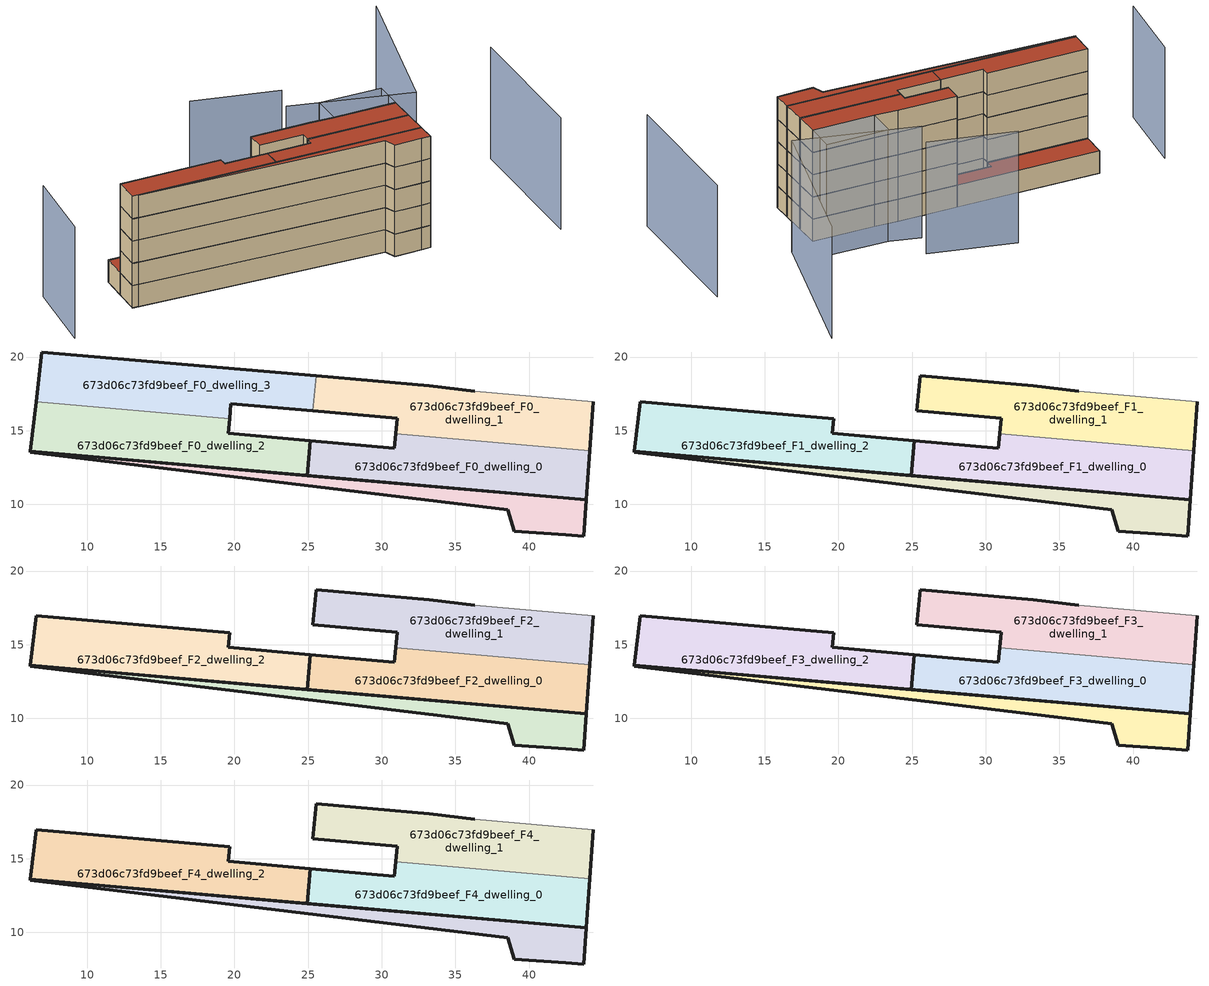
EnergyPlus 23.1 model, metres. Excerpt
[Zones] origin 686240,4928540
673d06c73fd9beef_F0_dwelling_0
 floor ground (EU_floor_Construction): 43.89,10.3 44.13,13.64 30.95,14.79 30.86,13.83 25.16,14.33 24.95,11.96 z0
 wall outside (EU_wall_Construction): 44.13,13.64 43.89,10.3 24.95,11.96 25.16,14.33 30.86,13.83 30.95,14.79 z0:3
 wall to 673d06c73fd9beef_F0_dwelling_1 (EU_wall_Construction): 30.95,14.79 44.13,13.64 z0:3
673d06c73fd9beef_F0_dwelling_1
 floor ground (EU_floor_Construction): 44.13,13.64 44.37,16.96 36.3,17.67 33.23,18.04 25.54,18.71 25.33,16.34 31.04,15.85 30.95,14.79 z0
 wall outside (EU_wall_Construction): 30.95,14.79 31.04,15.85 25.33,16.34 / 25.54,18.71 33.23,18.04 36.3,17.67 / 44.37,16.96 44.13,13.64 z0:3
 wall adiabatic (EU_wall_Construction): 36.3,17.67 44.37,16.96 z0:3
 wall to 673d06c73fd9beef_F0_dwelling_3 (EU_wall_Construction): 25.33,16.34 25.54,18.71 z0:3
673d06c73fd9beef_F0_dwelling_2
 floor ground (EU_floor_Construction): 24.95,11.96 25.16,14.33 19.58,14.81 19.67,15.81 6.54,16.96 6.14,13.6 z0
 wall outside (EU_wall_Construction): 19.67,15.81 19.58,14.81 25.16,14.33 24.95,11.96 6.14,13.6 6.54,16.96 z0:3
 wall to 673d06c73fd9beef_F0_dwelling_3 (EU_wall_Construction): 6.53,16.96 19.67,15.81 z0:3
673d06c73fd9beef_F0_dwelling_3
 floor ground (EU_floor_Construction): 25.33,16.34 25.54,18.71 6.94,20.34 6.54,16.96 19.67,15.81 19.76,16.83 z0
 wall outside (EU_wall_Construction): 25.33,16.34 19.76,16.83 19.67,15.81 / 6.54,16.96 6.94,20.34 25.54,18.71 z0:3
 roof outside (EU_roof_Construction): 25.54,18.71 25.33,16.34 19.76,16.83 19.67,15.81 6.54,16.96 6.94,20.34 z3
673d06c73fd9beef_F0_circulation
 floor ground (EU_floor_Construction): 43.72,7.85 43.89,10.3 6.14,13.6 6.13,13.53 38.56,9.63 38.98,8.17 42.5,7.93 z0
 wall outside (EU_wall_Construction): 43.72,7.85 42.5,7.93 38.98,8.17 38.56,9.63 6.13,13.53 6.14,13.6 43.89,10.3 43.72,7.85 z0:3
673d06c73fd9beef_F1_dwelling_0
 floor to 673d06c73fd9beef_F0_dwelling_0 (EU_floor_Construction): 43.89,10.3 44.13,13.64 30.95,14.79 30.86,13.83 25.15,14.33 24.95,11.96 z3
 wall outside (EU_wall_Construction): 44.13,13.64 43.89,10.3 24.95,11.96 25.16,14.33 30.86,13.83 30.95,14.79 z3:6
 wall to 673d06c73fd9beef_F1_dwelling_1 (EU_wall_Construction): 30.95,14.79 44.13,13.64 z3:6
673d06c73fd9beef_F1_dwelling_1
 floor to 673d06c73fd9beef_F0_dwelling_1 (EU_floor_Construction): 44.13,13.64 44.37,16.96 36.3,17.67 33.23,18.04 25.54,18.71 25.33,16.34 31.04,15.85 30.95,14.79 z3
 wall outside (EU_wall_Construction): 30.95,14.79 31.04,15.85 25.33,16.34 25.54,18.71 33.23,18.04 36.3,17.67 / 44.37,16.96 44.13,13.64 z3:6
 wall adiabatic (EU_wall_Construction): 36.3,17.67 44.37,16.96 z3:6
673d06c73fd9beef_F1_dwelling_2
 floor to 673d06c73fd9beef_F0_dwelling_2 (EU_floor_Construction): 24.95,11.96 25.15,14.33 19.58,14.81 19.67,15.81 6.53,16.96 6.14,13.6 z3
 wall outside (EU_wall_Construction): 19.67,15.81 19.58,14.81 25.16,14.33 24.95,11.96 6.14,13.6 6.54,16.96 19.67,15.81 z3:6
673d06c73fd9beef_F1_circulation
 floor to 673d06c73fd9beef_F0_circulation (EU_floor_Construction): 43.72,7.85 43.89,10.3 6.14,13.6 6.13,13.53 38.56,9.63 38.98,8.17 42.5,7.93 z3
 wall outside (EU_wall_Construction): 43.72,7.85 42.5,7.93 38.98,8.17 38.56,9.63 6.13,13.53 6.14,13.6 43.89,10.3 43.72,7.85 z3:6
673d06c73fd9beef_F2_dwelling_0
 floor to 673d06c73fd9beef_F1_dwelling_0 (EU_floor_Construction): 43.89,10.3 44.13,13.64 30.95,14.79 30.86,13.83 25.15,14.33 24.95,11.96 z6
 wall outside (EU_wall_Construction): 44.13,13.64 43.89,10.3 24.95,11.96 25.16,14.33 30.86,13.83 30.95,14.79 z6:9
 wall to 673d06c73fd9beef_F2_dwelling_1 (EU_wall_Construction): 30.95,14.79 44.13,13.64 z6:9
673d06c73fd9beef_F2_dwelling_1
 floor to 673d06c73fd9beef_F1_dwelling_1 (EU_floor_Construction): 44.13,13.64 44.37,16.96 36.3,17.67 33.23,18.04 25.54,18.71 25.33,16.34 31.04,15.85 30.95,14.79 z6
 wall outside (EU_wall_Construction): 30.95,14.79 31.04,15.85 25.33,16.34 25.54,18.71 33.23,18.04 36.3,17.67 / 44.37,16.96 44.13,13.64 z6:9
 wall adiabatic (EU_wall_Construction): 36.3,17.67 44.37,16.96 z6:9
673d06c73fd9beef_F2_dwelling_2
 floor to 673d06c73fd9beef_F1_dwelling_2 (EU_floor_Construction): 24.95,11.96 25.15,14.33 19.58,14.81 19.67,15.81 6.53,16.96 6.14,13.6 z6
 wall outside (EU_wall_Construction): 19.67,15.81 19.58,14.81 25.16,14.33 24.95,11.96 6.14,13.6 6.54,16.96 19.67,15.81 z6:9
673d06c73fd9beef_F2_circulation
 floor to 673d06c73fd9beef_F1_circulation (EU_floor_Construction): 43.72,7.85 43.89,10.3 6.14,13.6 6.13,13.53 38.56,9.63 38.98,8.17 42.5,7.93 z6
 wall outside (EU_wall_Construction): 43.72,7.85 42.5,7.93 38.98,8.17 38.56,9.63 6.13,13.53 6.14,13.6 43.89,10.3 43.72,7.85 z6:9
673d06c73fd9beef_F3_dwelling_0
 floor to 673d06c73fd9beef_F2_dwelling_0 (EU_floor_Construction): 43.89,10.3 44.13,13.64 30.95,14.79 30.86,13.83 25.15,14.33 24.95,11.96 z9
 wall outside (EU_wall_Construction): 44.13,13.64 43.89,10.3 24.95,11.96 25.16,14.33 30.86,13.83 30.95,14.79 z9:12
 wall to 673d06c73fd9beef_F3_dwelling_1 (EU_wall_Construction): 30.95,14.79 44.13,13.64 z9:12
673d06c73fd9beef_F3_dwelling_1
 floor to 673d06c73fd9beef_F2_dwelling_1 (EU_floor_Construction): 44.13,13.64 44.37,16.96 36.3,17.67 33.23,18.04 25.54,18.71 25.33,16.34 31.04,15.85 30.95,14.79 z9
 wall outside (EU_wall_Construction): 30.95,14.79 31.04,15.85 25.33,16.34 25.54,18.71 33.23,18.04 36.3,17.67 / 44.37,16.96 44.13,13.64 z9:12
 wall adiabatic (EU_wall_Construction): 36.3,17.67 44.37,16.96 z9:12
673d06c73fd9beef_F3_dwelling_2
 floor to 673d06c73fd9beef_F2_dwelling_2 (EU_floor_Construction): 24.95,11.96 25.15,14.33 19.58,14.81 19.67,15.81 6.53,16.96 6.14,13.6 z9
 wall outside (EU_wall_Construction): 19.67,15.81 19.58,14.81 25.16,14.33 24.95,11.96 6.14,13.6 6.54,16.96 19.67,15.81 z9:12
673d06c73fd9beef_F3_circulation
 floor to 673d06c73fd9beef_F2_circulation (EU_floor_Construction): 43.72,7.85 43.89,10.3 6.14,13.6 6.13,13.53 38.56,9.63 38.98,8.17 42.5,7.93 z9
 wall outside (EU_wall_Construction): 43.72,7.85 42.5,7.93 38.98,8.17 38.56,9.63 6.13,13.53 6.14,13.6 43.89,10.3 43.72,7.85 z9:12
673d06c73fd9beef_F4_dwelling_0
 floor to 673d06c73fd9beef_F3_dwelling_0 (EU_floor_Construction): 43.89,10.3 44.13,13.64 30.95,14.79 30.86,13.83 25.15,14.33 24.95,11.96 z12
 wall outside (EU_wall_Construction): 44.13,13.64 43.89,10.3 24.95,11.96 25.16,14.33 30.86,13.83 30.95,14.79 z12:15
 wall to 673d06c73fd9beef_F4_dwelling_1 (EU_wall_Construction): 30.95,14.79 44.13,13.64 z12:15
 roof outside (EU_roof_Construction): 44.13,13.64 43.89,10.3 24.95,11.96 25.16,14.33 30.86,13.83 30.95,14.79 z15
673d06c73fd9beef_F4_dwelling_1
 floor to 673d06c73fd9beef_F3_dwelling_1 (EU_floor_Construction): 44.13,13.64 44.37,16.96 36.3,17.67 33.23,18.04 25.54,18.71 25.33,16.34 31.04,15.85 30.95,14.79 z12
 wall outside (EU_wall_Construction): 30.95,14.79 31.04,15.85 25.33,16.34 25.54,18.71 33.23,18.04 36.3,17.67 / 44.37,16.96 44.13,13.64 z12:15
 wall adiabatic (EU_wall_Construction): 36.3,17.67 44.37,16.96 z12:15
 roof outside (EU_roof_Construction): 44.37,16.96 44.13,13.64 30.95,14.79 31.04,15.85 25.33,16.34 25.54,18.71 33.23,18.04 36.3,17.67 z15
673d06c73fd9beef_F4_dwelling_2
 floor to 673d06c73fd9beef_F3_dwelling_2 (EU_floor_Construction): 24.95,11.96 25.15,14.33 19.58,14.81 19.67,15.81 6.53,16.96 6.14,13.6 z12
 wall outside (EU_wall_Construction): 19.67,15.81 19.58,14.81 25.16,14.33 24.95,11.96 6.14,13.6 6.54,16.96 19.67,15.81 z12:15
 roof outside (EU_roof_Construction): 25.16,14.33 24.95,11.96 6.14,13.6 6.54,16.96 19.67,15.81 19.58,14.81 z15
673d06c73fd9beef_F4_circulation
 floor to 673d06c73fd9beef_F3_circulation (EU_floor_Construction): 43.72,7.85 43.89,10.3 6.14,13.6 6.13,13.53 38.56,9.63 38.98,8.17 42.5,7.93 z12
 wall outside (EU_wall_Construction): 43.72,7.85 42.5,7.93 38.98,8.17 38.56,9.63 6.13,13.53 6.14,13.6 43.89,10.3 43.72,7.85 z12:15
 roof outside (EU_roof_Construction): 43.89,10.3 43.72,7.85 42.5,7.93 38.98,8.17 38.56,9.63 6.13,13.53 6.14,13.6 z15
shading: -1.41,21.24 -3.4,10.87 / 59.03,3.7 60.8,22.49 / 54.47,37.98 47.74,17.8 / 47.74,17.8 32.88,22.75 / 34.41,26.35 23.8,29.67 / 44.37,16.96 36.3,17.67 / 36.3,17.67 36.63,21.48 / 36.63,21.48 44.7,20.77 / 44.7,20.77 44.37,16.96 z0:15
[Building]
EU S2 Campaign: North Axis=0; Terrain=City; Solar Distribution=FullExterior
[Site:Location]
Bologna: Latitude=44.5; Longitude=11.25; Time Zone=1; Elevation=37
[SizingPeriod:WeatherFileDays]
AnnualSizingPeriod: Begin Month=1; Begin Day of Month=1; End Month=12; End Day of Month=31; Day of Week for Start Day=Monday; Use Weather File Daylight Saving Period=No; Use Weather File Rain and Snow Indicators=No
[MATERIAL]
EU_InternalMass_Material: Roughness=MediumRough; Thickness=0.1; Conductivity=1; Density=1800; Specific Heat=900; Thermal Absorptance=0.9; Solar Absorptance=0.7; Visible Absorptance=0.7
[MATERIAL:NOMASS] Roughness=MediumRough; Thermal Absorptance=0.9; Solar Absorptance=0.7; Visible Absorptance=0.7
Name | Thermal Resistance
EU_wall_NoMass | 0.905828
EU_roof_NoMass | 0.37593
EU_floor_NoMass | 0.67114
[CONSTRUCTION]
EU_wall_Construction: EU_wall_NoMass
EU_roof_Construction: EU_roof_NoMass
EU_floor_Construction: EU_floor_NoMass
EU_InternalMass_Construction: EU_InternalMass_Material
[ZONE] Type=1; Multiplier=1; Ceiling Height=autocalculate; Floor Area=autocalculate; Part of Total Floor Area=Yes
Name | Volume
673d06c73fd9beef_F0_dwelling_0 | 174.092
673d06c73fd9beef_F1_dwelling_0; 673d06c73fd9beef_F2_dwelling_0; 673d06c73fd9beef_F3_dwelling_0; 673d06c73fd9beef_F4_dwelling_0 | 174.093
673d06c73fd9beef_F0_dwelling_1 | 174.1
673d06c73fd9beef_F1_dwelling_1; 673d06c73fd9beef_F2_dwelling_1; 673d06c73fd9beef_F3_dwelling_1; 673d06c73fd9beef_F4_dwelling_1 | 174.101
673d06c73fd9beef_F0_dwelling_2 | 174.124
673d06c73fd9beef_F1_dwelling_2; 673d06c73fd9beef_F2_dwelling_2; 673d06c73fd9beef_F3_dwelling_2; 673d06c73fd9beef_F4_dwelling_2 | 174.123
673d06c73fd9beef_F0_dwelling_3 | 174.069
673d06c73fd9beef_F0_circulation | 97.3557
673d06c73fd9beef_F1_circulation; 673d06c73fd9beef_F2_circulation; 673d06c73fd9beef_F3_circulation; 673d06c73fd9beef_F4_circulation | 97.3572
[INTERNALMASS] Construction=EU_InternalMass_Construction
Name | Zone or ZoneList | Surface Area
673d06c73fd9beef_F0_dwelling_0_EU_InternalMass | 673d06c73fd9beef_F0_dwelling_0 | 58.0336
673d06c73fd9beef_F0_dwelling_1_EU_InternalMass | 673d06c73fd9beef_F0_dwelling_1 | 58.0336
673d06c73fd9beef_F0_dwelling_2_EU_InternalMass | 673d06c73fd9beef_F0_dwelling_2 | 58.0336
673d06c73fd9beef_F0_dwelling_3_EU_InternalMass | 673d06c73fd9beef_F0_dwelling_3 | 58.0336
673d06c73fd9beef_F1_dwelling_0_EU_InternalMass | 673d06c73fd9beef_F1_dwelling_0 | 116.067
673d06c73fd9beef_F1_dwelling_1_EU_InternalMass | 673d06c73fd9beef_F1_dwelling_1 | 58.0336
673d06c73fd9beef_F1_dwelling_2_EU_InternalMass | 673d06c73fd9beef_F1_dwelling_2 | 58.0336
673d06c73fd9beef_F2_dwelling_0_EU_InternalMass | 673d06c73fd9beef_F2_dwelling_0 | 116.067
673d06c73fd9beef_F2_dwelling_1_EU_InternalMass | 673d06c73fd9beef_F2_dwelling_1 | 58.0336
673d06c73fd9beef_F2_dwelling_2_EU_InternalMass | 673d06c73fd9beef_F2_dwelling_2 | 58.0336
673d06c73fd9beef_F3_dwelling_0_EU_InternalMass | 673d06c73fd9beef_F3_dwelling_0 | 116.067
673d06c73fd9beef_F3_dwelling_1_EU_InternalMass | 673d06c73fd9beef_F3_dwelling_1 | 58.0336
673d06c73fd9beef_F3_dwelling_2_EU_InternalMass | 673d06c73fd9beef_F3_dwelling_2 | 58.0336
673d06c73fd9beef_F4_dwelling_0_EU_InternalMass | 673d06c73fd9beef_F4_dwelling_0 | 116.067
673d06c73fd9beef_F4_dwelling_1_EU_InternalMass | 673d06c73fd9beef_F4_dwelling_1 | 58.0336
673d06c73fd9beef_F4_dwelling_2_EU_InternalMass | 673d06c73fd9beef_F4_dwelling_2 | 58.0336
[OTHEREQUIPMENT] Fuel Type=Electricity; Design Level Calculation Method=Watts/Area; Power per Zone Floor Area=1; Fraction Latent=0; Fraction Radiant=0; Fraction Lost=0; Carbon Dioxide Generation Rate=0; EndUse Subcategory=EU_Step8_InternalGains
Name | Zone or ZoneList or Space or SpaceList | Schedule
EU_Step8_InternalGain_673d06c73fd9beef_F0_dwelling_0_f000 | 673d06c73fd9beef_F0_dwelling_0 | EU_Step8_GainSchedule_673d06c73fd9beef_F0_dwelling_0_f000
EU_Step8_InternalGain_673d06c73fd9beef_F0_dwelling_1_f000 | 673d06c73fd9beef_F0_dwelling_1 | EU_Step8_GainSchedule_673d06c73fd9beef_F0_dwelling_1_f000
EU_Step8_InternalGain_673d06c73fd9beef_F0_dwelling_2_f000 | 673d06c73fd9beef_F0_dwelling_2 | EU_Step8_GainSchedule_673d06c73fd9beef_F0_dwelling_2_f000
EU_Step8_InternalGain_673d06c73fd9beef_F0_dwelling_3_f000 | 673d06c73fd9beef_F0_dwelling_3 | EU_Step8_GainSchedule_673d06c73fd9beef_F0_dwelling_3_f000
EU_Step8_InternalGain_673d06c73fd9beef_F1_dwelling_0_f000 | 673d06c73fd9beef_F1_dwelling_0 | EU_Step8_GainSchedule_673d06c73fd9beef_F1_dwelling_0_f000
EU_Step8_InternalGain_673d06c73fd9beef_F1_dwelling_1_f000 | 673d06c73fd9beef_F1_dwelling_1 | EU_Step8_GainSchedule_673d06c73fd9beef_F1_dwelling_1_f000
EU_Step8_InternalGain_673d06c73fd9beef_F1_dwelling_2_f000 | 673d06c73fd9beef_F1_dwelling_2 | EU_Step8_GainSchedule_673d06c73fd9beef_F1_dwelling_2_f000
EU_Step8_InternalGain_673d06c73fd9beef_F2_dwelling_0_f000 | 673d06c73fd9beef_F2_dwelling_0 | EU_Step8_GainSchedule_673d06c73fd9beef_F2_dwelling_0_f000
EU_Step8_InternalGain_673d06c73fd9beef_F2_dwelling_1_f000 | 673d06c73fd9beef_F2_dwelling_1 | EU_Step8_GainSchedule_673d06c73fd9beef_F2_dwelling_1_f000
EU_Step8_InternalGain_673d06c73fd9beef_F2_dwelling_2_f000 | 673d06c73fd9beef_F2_dwelling_2 | EU_Step8_GainSchedule_673d06c73fd9beef_F2_dwelling_2_f000
EU_Step8_InternalGain_673d06c73fd9beef_F3_dwelling_0_f000 | 673d06c73fd9beef_F3_dwelling_0 | EU_Step8_GainSchedule_673d06c73fd9beef_F3_dwelling_0_f000
EU_Step8_InternalGain_673d06c73fd9beef_F3_dwelling_1_f000 | 673d06c73fd9beef_F3_dwelling_1 | EU_Step8_GainSchedule_673d06c73fd9beef_F3_dwelling_1_f000
EU_Step8_InternalGain_673d06c73fd9beef_F3_dwelling_2_f000 | 673d06c73fd9beef_F3_dwelling_2 | EU_Step8_GainSchedule_673d06c73fd9beef_F3_dwelling_2_f000
EU_Step8_InternalGain_673d06c73fd9beef_F4_dwelling_0_f000 | 673d06c73fd9beef_F4_dwelling_0 | EU_Step8_GainSchedule_673d06c73fd9beef_F4_dwelling_0_f000
EU_Step8_InternalGain_673d06c73fd9beef_F4_dwelling_1_f000 | 673d06c73fd9beef_F4_dwelling_1 | EU_Step8_GainSchedule_673d06c73fd9beef_F4_dwelling_1_f000
EU_Step8_InternalGain_673d06c73fd9beef_F4_dwelling_2_f000 | 673d06c73fd9beef_F4_dwelling_2 | EU_Step8_GainSchedule_673d06c73fd9beef_F4_dwelling_2_f000
[ZONEINFILTRATION:DESIGNFLOWRATE] Schedule=EU_AlwaysOn; Design Flow Rate Calculation Method=Flow/Area; Flow Rate per Floor Area=0.0005; Constant Term Coefficient=1; Temperature Term Coefficient=0; Velocity Term Coefficient=0; Velocity Squared Term Coefficient=0
Name | Zone or ZoneList or Space or SpaceList
EU_Circulation_Infiltration_673d06c73fd9beef_F0_circulation | 673d06c73fd9beef_F0_circulation
EU_Circulation_Infiltration_673d06c73fd9beef_F1_circulation | 673d06c73fd9beef_F1_circulation
EU_Circulation_Infiltration_673d06c73fd9beef_F2_circulation | 673d06c73fd9beef_F2_circulation
EU_Circulation_Infiltration_673d06c73fd9beef_F3_circulation | 673d06c73fd9beef_F3_circulation
EU_Circulation_Infiltration_673d06c73fd9beef_F4_circulation | 673d06c73fd9beef_F4_circulation
[ZONEVENTILATION:DESIGNFLOWRATE] Schedule=EU_AlwaysOn; Design Flow Rate Calculation Method=AirChanges/Hour; Air Changes per Hour=0.73129; Ventilation Type=Natural; Fan Pressure Rise=0; Fan Total Efficiency=1; Constant Term Coefficient=1; Temperature Term Coefficient=0; Velocity Term Coefficient=0; Velocity Squared Term Coefficient=0; Minimum Indoor Temperature=-100; Maximum Indoor Temperature=100; Delta Temperature=-100; Minimum Outdoor Temperature=-100; Maximum Outdoor Temperature=100; Maximum Wind Speed=40
Name | Zone or ZoneList or Space or SpaceList
EU_ConstantAir_673d06c73fd9beef_F0_dwelling_0 | 673d06c73fd9beef_F0_dwelling_0
EU_ConstantAir_673d06c73fd9beef_F0_dwelling_1 | 673d06c73fd9beef_F0_dwelling_1
EU_ConstantAir_673d06c73fd9beef_F0_dwelling_2 | 673d06c73fd9beef_F0_dwelling_2
EU_ConstantAir_673d06c73fd9beef_F0_dwelling_3 | 673d06c73fd9beef_F0_dwelling_3
EU_ConstantAir_673d06c73fd9beef_F1_dwelling_0 | 673d06c73fd9beef_F1_dwelling_0
EU_ConstantAir_673d06c73fd9beef_F1_dwelling_1 | 673d06c73fd9beef_F1_dwelling_1
EU_ConstantAir_673d06c73fd9beef_F1_dwelling_2 | 673d06c73fd9beef_F1_dwelling_2
EU_ConstantAir_673d06c73fd9beef_F2_dwelling_0 | 673d06c73fd9beef_F2_dwelling_0
EU_ConstantAir_673d06c73fd9beef_F2_dwelling_1 | 673d06c73fd9beef_F2_dwelling_1
EU_ConstantAir_673d06c73fd9beef_F2_dwelling_2 | 673d06c73fd9beef_F2_dwelling_2
EU_ConstantAir_673d06c73fd9beef_F3_dwelling_0 | 673d06c73fd9beef_F3_dwelling_0
EU_ConstantAir_673d06c73fd9beef_F3_dwelling_1 | 673d06c73fd9beef_F3_dwelling_1
EU_ConstantAir_673d06c73fd9beef_F3_dwelling_2 | 673d06c73fd9beef_F3_dwelling_2
EU_ConstantAir_673d06c73fd9beef_F4_dwelling_0 | 673d06c73fd9beef_F4_dwelling_0
EU_ConstantAir_673d06c73fd9beef_F4_dwelling_1 | 673d06c73fd9beef_F4_dwelling_1
EU_ConstantAir_673d06c73fd9beef_F4_dwelling_2 | 673d06c73fd9beef_F4_dwelling_2
[HVACTEMPLATE:THERMOSTAT] Constant Heating Setpoint=20; Constant Cooling Setpoint=50
EU_HeatOnly_673d06c73fd9beef_F0_dwelling_0; EU_HeatOnly_673d06c73fd9beef_F0_dwelling_1; EU_HeatOnly_673d06c73fd9beef_F0_dwelling_2; EU_HeatOnly_673d06c73fd9beef_F0_dwelling_3; EU_HeatOnly_673d06c73fd9beef_F1_dwelling_0; EU_HeatOnly_673d06c73fd9beef_F1_dwelling_1; EU_HeatOnly_673d06c73fd9beef_F1_dwelling_2; EU_HeatOnly_673d06c73fd9beef_F2_dwelling_0; EU_HeatOnly_673d06c73fd9beef_F2_dwelling_1; EU_HeatOnly_673d06c73fd9beef_F2_dwelling_2; EU_HeatOnly_673d06c73fd9beef_F3_dwelling_0; EU_HeatOnly_673d06c73fd9beef_F3_dwelling_1; EU_HeatOnly_673d06c73fd9beef_F3_dwelling_2; EU_HeatOnly_673d06c73fd9beef_F4_dwelling_0; EU_HeatOnly_673d06c73fd9beef_F4_dwelling_1; EU_HeatOnly_673d06c73fd9beef_F4_dwelling_2
[HVACTEMPLATE:ZONE:IDEALLOADSAIRSYSTEM] System Availability Schedule=EU_AlwaysOn; Maximum Heating Supply Air Temperature=50; Minimum Cooling Supply Air Temperature=13; Maximum Heating Supply Air Humidity Ratio=0.0156; Minimum Cooling Supply Air Humidity Ratio=0.0077; Heating Limit=NoLimit; Cooling Limit=NoLimit; Heating Availability Schedule=EU_AlwaysOn; Cooling Availability Schedule=EU_CoolingOff; Dehumidification Control Type=ConstantSensibleHeatRatio; Cooling Sensible Heat Ratio=0.7; Dehumidification Setpoint=60; Humidification Control Type=None; Humidification Setpoint=30; Outdoor Air Method=None; Outdoor Air Flow Rate per Person=0.00944; Outdoor Air Flow Rate per Zone Floor Area=0; Outdoor Air Flow Rate per Zone=0; Demand Controlled Ventilation Type=None; Outdoor Air Economizer Type=NoEconomizer; Heat Recovery Type=None; Sensible Heat Recovery Effectiveness=0.7; Latent Heat Recovery Effectiveness=0.65
Name | Template Thermostat
673d06c73fd9beef_F0_dwelling_0 | EU_HeatOnly_673d06c73fd9beef_F0_dwelling_0
673d06c73fd9beef_F0_dwelling_1 | EU_HeatOnly_673d06c73fd9beef_F0_dwelling_1
673d06c73fd9beef_F0_dwelling_2 | EU_HeatOnly_673d06c73fd9beef_F0_dwelling_2
673d06c73fd9beef_F0_dwelling_3 | EU_HeatOnly_673d06c73fd9beef_F0_dwelling_3
673d06c73fd9beef_F1_dwelling_0 | EU_HeatOnly_673d06c73fd9beef_F1_dwelling_0
673d06c73fd9beef_F1_dwelling_1 | EU_HeatOnly_673d06c73fd9beef_F1_dwelling_1
673d06c73fd9beef_F1_dwelling_2 | EU_HeatOnly_673d06c73fd9beef_F1_dwelling_2
673d06c73fd9beef_F2_dwelling_0 | EU_HeatOnly_673d06c73fd9beef_F2_dwelling_0
673d06c73fd9beef_F2_dwelling_1 | EU_HeatOnly_673d06c73fd9beef_F2_dwelling_1
673d06c73fd9beef_F2_dwelling_2 | EU_HeatOnly_673d06c73fd9beef_F2_dwelling_2
673d06c73fd9beef_F3_dwelling_0 | EU_HeatOnly_673d06c73fd9beef_F3_dwelling_0
673d06c73fd9beef_F3_dwelling_1 | EU_HeatOnly_673d06c73fd9beef_F3_dwelling_1
673d06c73fd9beef_F3_dwelling_2 | EU_HeatOnly_673d06c73fd9beef_F3_dwelling_2
673d06c73fd9beef_F4_dwelling_0 | EU_HeatOnly_673d06c73fd9beef_F4_dwelling_0
673d06c73fd9beef_F4_dwelling_1 | EU_HeatOnly_673d06c73fd9beef_F4_dwelling_1
673d06c73fd9beef_F4_dwelling_2 | EU_HeatOnly_673d06c73fd9beef_F4_dwelling_2
[SIZING:ZONE] Zone Cooling Design Supply Air Temperature Input Method=SupplyAirTemperature; Zone Cooling Design Supply Air Temperature=13; Zone Heating Design Supply Air Temperature Input Method=SupplyAirTemperature; Zone Heating Design Supply Air Temperature=50; Zone Cooling Design Supply Air Humidity Ratio=0.008; Zone Heating Design Supply Air Humidity Ratio=0.008; Cooling Design Air Flow Method=DesignDay; Cooling Design Air Flow Rate=0; Cooling Minimum Air Flow per Zone Floor Area=0.000762; Cooling Minimum Air Flow=0; Cooling Minimum Air Flow Fraction=0.2; Heating Design Air Flow Method=DesignDay; Heating Design Air Flow Rate=0; Heating Maximum Air Flow per Zone Floor Area=0.002032; Heating Maximum Air Flow=0.141576; Heating Maximum Air Flow Fraction=0.3; Account for Dedicated Outdoor Air System=No; Dedicated Outdoor Air System Control Strategy=NeutralSupplyAir; Dedicated Outdoor Air Low Setpoint Temperature for Design=autosize; Dedicated Outdoor Air High Setpoint Temperature for Design=autosize; Zone Load Sizing Method=Sensible Load Only No Latent Load; Zone Latent Cooling Design Supply Air Humidity Ratio Input Method=HumidityRatioDifference; Zone Cooling Design Supply Air Humidity Ratio Difference=0.005; Zone Latent Heating Design Supply Air Humidity Ratio Input Method=HumidityRatioDifference; Zone Humidification Design Supply Air Humidity Ratio Difference=0.005
673d06c73fd9beef_F0_dwelling_0; 673d06c73fd9beef_F0_dwelling_1; 673d06c73fd9beef_F0_dwelling_2; 673d06c73fd9beef_F0_dwelling_3; 673d06c73fd9beef_F1_dwelling_0; 673d06c73fd9beef_F1_dwelling_1; 673d06c73fd9beef_F1_dwelling_2; 673d06c73fd9beef_F2_dwelling_0; 673d06c73fd9beef_F2_dwelling_1; 673d06c73fd9beef_F2_dwelling_2; 673d06c73fd9beef_F3_dwelling_0; 673d06c73fd9beef_F3_dwelling_1; 673d06c73fd9beef_F3_dwelling_2; 673d06c73fd9beef_F4_dwelling_0; 673d06c73fd9beef_F4_dwelling_1; 673d06c73fd9beef_F4_dwelling_2
[SCHEDULE:CONSTANT]
Name | Hourly Value
EU_AlwaysOn | 1
EU_CoolingOff | 0
[SCHEDULE:FILE] Column Number=1; Rows to Skip at Top=0; Number of Hours of Data=8760; Column Separator=Comma; Interpolate to Timestep=No; Minutes per Item=60; Adjust Schedule for Daylight Savings=Yes
Name | File
EU_Step8_GainSchedule_673d06c73fd9beef_F0_dwelling_0_f000 | ../../schedules/673d06c73fd9beef/673d06c73fd9beef_F0_dwelling_0_f000_gain.csv
EU_Step8_GainSchedule_673d06c73fd9beef_F0_dwelling_1_f000 | ../../schedules/673d06c73fd9beef/673d06c73fd9beef_F0_dwelling_1_f000_gain.csv
EU_Step8_GainSchedule_673d06c73fd9beef_F0_dwelling_2_f000 | ../../schedules/673d06c73fd9beef/673d06c73fd9beef_F0_dwelling_2_f000_gain.csv
EU_Step8_GainSchedule_673d06c73fd9beef_F0_dwelling_3_f000 | ../../schedules/673d06c73fd9beef/673d06c73fd9beef_F0_dwelling_3_f000_gain.csv
EU_Step8_GainSchedule_673d06c73fd9beef_F1_dwelling_0_f000 | ../../schedules/673d06c73fd9beef/673d06c73fd9beef_F1_dwelling_0_f000_gain.csv
EU_Step8_GainSchedule_673d06c73fd9beef_F1_dwelling_1_f000 | ../../schedules/673d06c73fd9beef/673d06c73fd9beef_F1_dwelling_1_f000_gain.csv
EU_Step8_GainSchedule_673d06c73fd9beef_F1_dwelling_2_f000 | ../../schedules/673d06c73fd9beef/673d06c73fd9beef_F1_dwelling_2_f000_gain.csv
EU_Step8_GainSchedule_673d06c73fd9beef_F2_dwelling_0_f000 | ../../schedules/673d06c73fd9beef/673d06c73fd9beef_F2_dwelling_0_f000_gain.csv
EU_Step8_GainSchedule_673d06c73fd9beef_F2_dwelling_1_f000 | ../../schedules/673d06c73fd9beef/673d06c73fd9beef_F2_dwelling_1_f000_gain.csv
EU_Step8_GainSchedule_673d06c73fd9beef_F2_dwelling_2_f000 | ../../schedules/673d06c73fd9beef/673d06c73fd9beef_F2_dwelling_2_f000_gain.csv
EU_Step8_GainSchedule_673d06c73fd9beef_F3_dwelling_0_f000 | ../../schedules/673d06c73fd9beef/673d06c73fd9beef_F3_dwelling_0_f000_gain.csv
EU_Step8_GainSchedule_673d06c73fd9beef_F3_dwelling_1_f000 | ../../schedules/673d06c73fd9beef/673d06c73fd9beef_F3_dwelling_1_f000_gain.csv
EU_Step8_GainSchedule_673d06c73fd9beef_F3_dwelling_2_f000 | ../../schedules/673d06c73fd9beef/673d06c73fd9beef_F3_dwelling_2_f000_gain.csv
EU_Step8_GainSchedule_673d06c73fd9beef_F4_dwelling_0_f000 | ../../schedules/673d06c73fd9beef/673d06c73fd9beef_F4_dwelling_0_f000_gain.csv
EU_Step8_GainSchedule_673d06c73fd9beef_F4_dwelling_1_f000 | ../../schedules/673d06c73fd9beef/673d06c73fd9beef_F4_dwelling_1_f000_gain.csv
EU_Step8_GainSchedule_673d06c73fd9beef_F4_dwelling_2_f000 | ../../schedules/673d06c73fd9beef/673d06c73fd9beef_F4_dwelling_2_f000_gain.csv
